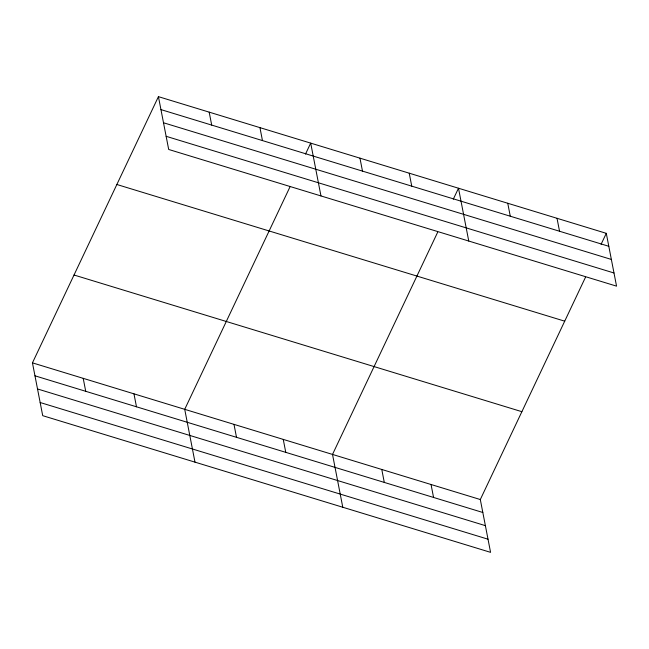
<?xml version="1.0" encoding="UTF-8"?>
<svg xmlns="http://www.w3.org/2000/svg" width="649" height="649" viewBox="0 0 649 649"><rect width="100%" height="100%" fill="white"/><g stroke="black" fill="none" stroke-linecap="round" stroke-linejoin="round"><path stroke-width="0.97" d="M585.495 277.253L480.309 499.535L490.571 552.348L42.712 415.668L32.45 362.856L158.429 96.652L606.288 233.332L616.55 286.144L168.691 149.465L158.429 96.652M289.908 187.042L184.722 409.332L194.984 462.145M305.501 154.097L310.701 143.121L320.963 195.933M437.702 232.147L332.515 454.43L342.777 507.25M453.294 199.202L458.494 188.226L468.756 241.039M601.088 244.308L606.288 233.332M160.944 109.6L608.803 246.287M163.499 122.758L611.358 259.438M166.136 136.306L613.995 272.986M116.852 184.494L564.711 321.174M74.018 275.006L521.877 411.685M32.45 362.856L480.309 499.535M34.965 375.812L482.824 512.491M37.528 388.962L485.379 525.649M40.157 402.518L488.016 539.197M557.02 218.291L559.535 231.247M507.753 203.259L510.276 216.214M409.227 173.186L411.742 186.141M431.041 484.503L433.564 497.459M359.96 158.153L362.483 171.109M381.782 469.47L384.297 482.426M259.941 127.626L262.456 140.582M283.248 439.397L285.771 452.353M209.181 112.139L211.704 125.095M233.989 424.365L236.504 437.321M133.962 393.838L136.485 406.793M83.21 378.351L85.725 391.306"/></g></svg>
